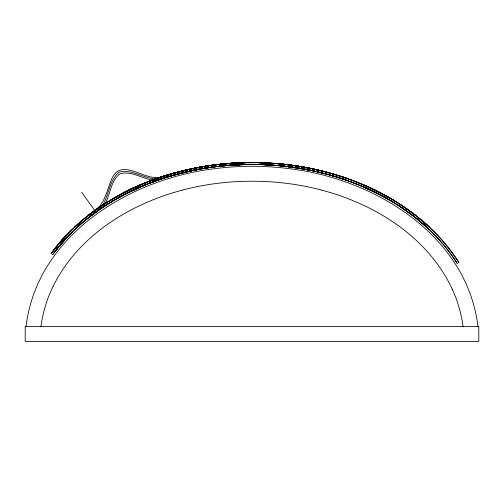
<?xml version="1.0" encoding="UTF-8"?>
<svg xmlns="http://www.w3.org/2000/svg" width="504" height="504" viewBox="0 0 504 504"><rect width="100%" height="100%" fill="white"/><g stroke="black" fill="none" stroke-linecap="round" stroke-linejoin="round"><path stroke-width="0.76" d="M26.019 326.542C37.107 235.387 128.74 179.399 213.224 168.865A292.61 292.61 0 0 1 290.776 168.871C375.26 179.393 466.893 235.387 477.981 326.542M53.04 286.442C77.862 235.966 129.73 203.855 182.807 190.008M103.377 206.772C110.533 196.629 109.727 181.484 120.122 173.729C132.628 170.339 144.094 180.212 156.523 180.653M60.934 241.334A24.45 3.037 -48.8 0 0 58.288 244.434L51.024 253.783L55.024 248.472M53.241 250.784L52.939 251.187A183.752 183.752 0 0 1 69.577 232.054M72.425 231.834L72.784 231.487L70.913 233.333A181.887 181.887 0 0 0 54.413 252.302L55.818 250.482L52.542 254.854L55.333 251.112M53.399 250.583L53.859 249.978M55.005 251.54L56.492 249.619M54.35 249.335L53.563 250.362A183.815 183.815 0 0 1 68.954 232.678M54.747 248.825L56.75 246.305A184.073 184.073 0 0 1 65.766 235.979L71.48 230.152L67.347 234.316M56.215 249.971L58.193 247.477A182.215 182.215 0 0 1 67.12 237.252L70.736 233.509M56.423 249.701L59.705 245.631A23.965 2.948 -48.8 0 1 62.332 242.556M55.585 247.754L56.876 246.147M57.047 248.907L58.319 247.319M59.107 243.451L62.042 240.055M60.53 244.654L63.435 241.29M60.927 241.328L66.66 235.028M62.332 242.55L68.008 236.313M61.57 240.591L62.849 239.154M62.968 241.819L66.301 238.127M65.753 235.985L61.255 240.944A246.677 176.917 -89.5 0 1 79.304 223.039M62.414 239.639L64.934 236.861M63.832 240.843L67.114 237.258M63.542 238.386L73.004 228.677L85.447 217.734M65.57 236.181L68.349 233.283M66.931 237.453L69.678 234.587A182.013 182.013 0 0 0 55.629 250.708M68.689 235.607L72.406 231.853M70.503 233.749L70.27 233.982A181.957 181.957 0 0 0 55.037 251.483M74.371 227.386L78.863 223.297M75.644 228.747L80.098 224.696M79.43 222.799L81.144 221.319M80.659 224.198L82.354 222.73M79.267 222.944C85.762 216.474 94.053 212.039 100.34 205.412C106.489 197.064 108.064 186.518 112.48 177.32C123.096 157.109 146.765 183.317 162.88 176.52M80.495 224.343C93.952 212.499 109.015 202.539 124.91 194.286M81.717 220.828L89.743 214.257M82.921 222.245L94.721 212.827M87.173 216.348L90.846 213.501M88.326 217.81L91.898 215.038M87.35 216.21L97.02 208.984M88.502 217.671L92.868 214.307M87.998 215.699L90.55 213.633M91.054 215.681L97.587 210.861M90.638 213.658L91.778 212.795M90.562 213.715L100.951 206.281A235.746 235.746 0 0 1 128.369 190.462M91.652 212.89L97.417 208.706M92.767 214.383L98.091 210.508M92.717 212.096L96.51 209.343M92.868 211.982L96.27 209.519M93.977 213.482L96.327 211.648M95.092 212.657L97.348 211.037M94.55 210.748L99.093 207.541M95.647 212.26C109.916 203.118 106.596 182.076 119.297 172.059C134.474 168.229 148.497 182.889 163.907 178.145M81.774 192.427L95.949 212.039L100.151 209.078M95.949 212.039L98.482 210.231M94.897 210.477L106.149 202.885L124.06 192.629M97.373 208.738L98.639 207.856M98.444 210.262L102.312 207.61M97.927 208.347L98.847 207.717M98.992 209.878L99.899 209.248M98.438 207.994L101.436 205.953M99.502 209.525L102.476 207.503M98.57 207.906L102.545 205.216L99.76 207.087M99.628 209.437L103.572 206.772L103.131 207.062M99.729 207.106L104.435 203.981M100.781 208.643L105.443 205.544M100.183 206.798L101.272 206.067M102.218 207.673C129.276 189.504 160.152 177.383 191.974 170.648A291.35 291.35 0 0 1 218.106 166.358L235.267 164.865L255.786 164.449M102.104 205.512C129.137 187.551 159.894 175.537 191.589 168.827A293.196 293.196 0 0 1 217.892 164.512L243.646 162.653L262.055 162.735M102.369 205.336L114.944 197.587M103.396 206.886L114.131 200.208M114.477 200.006L115.523 199.401M115.296 197.385L125.962 191.64L139.375 185.346M116.216 198.998L123.833 194.834M118.333 195.678L119.435 195.073M119.228 195.187L121.105 194.172M120.116 196.818L122.907 195.319M119.253 195.174L131.424 188.962M120.147 196.806L129.005 192.2M120.928 194.267L126.101 191.57M121.804 195.905L123.745 194.878L123.285 195.117M121.073 194.191L122.037 193.675M121.987 193.7L123.921 192.686M122.422 193.473L122.85 193.246M122.352 193.511L123.07 193.133M123.222 195.155L123.934 194.783M123.644 194.935L125.653 193.889M124.23 194.626L124.816 194.323M122.888 195.332L136.238 188.773L135.576 189.076M123.782 192.761L124.803 192.232M124.765 194.349L129.314 192.049M125.849 193.788L125.351 194.046L126.945 193.234M125.332 191.961L124.501 192.389L125.609 191.822M125.496 193.971L126.63 193.391M125.54 191.86L126.435 191.407M126.347 191.451L125.767 191.741L126.699 191.274M126.384 193.517L127.184 193.114M126.58 193.416L128.079 192.66M126.157 191.545L127.329 190.953M126.668 191.287L127.783 190.732M128.161 192.623L130.492 191.476M127.625 190.808L128.627 190.317M128.495 190.38L128.098 190.575L132.999 188.219L132.647 188.383M128.942 192.232L130.63 191.407M128.419 190.417L129.818 189.731M128.495 190.38L129.578 189.851M130.032 191.703L129.245 192.087L132.647 190.443L130.889 191.281M129.125 190.071L130.939 189.195M129.938 191.741L130.845 191.306M130.133 191.646L132.451 190.531M130.303 189.498L131.853 188.754L130.927 189.202M131.109 191.173L131.872 190.814M130.454 189.422L135.047 187.274M131.267 189.038L132.445 188.477M130.769 191.337L142.89 185.869M134.448 189.599L132.401 190.562A12.203 0.58 -24.4 0 1 138.915 187.557M130.259 189.529L136.565 186.593A260.436 260.436 0 0 1 175.89 172.588M131.072 191.205L137.327 188.288A258.558 258.558 0 0 1 176.375 174.384M132.955 188.238L135.488 187.072M133.535 190.021L136.08 188.849M134.303 187.614L132.376 188.509L133.491 187.992A12.436 0.655 -24.3 0 1 137.359 186.197M134.177 189.724L135.078 189.302L133.169 190.197L137.611 188.156M134.083 187.715L136.471 186.631M134.675 189.491L135.967 188.899M134.807 187.381L134.959 187.312A12.493 0.561 -25.3 0 0 127.084 191.104M135.248 187.179L136.842 186.461L133.491 187.992A12.638 0.687 -25.3 0 0 129.591 189.806M135.904 188.931L138.953 187.564M135.349 187.135L135.746 186.953M135.822 188.969L138.115 187.929A12.253 0.643 -24.3 0 0 134.272 189.643A12.449 0.668 -25.3 0 0 130.41 191.476M136.515 188.647L136.905 188.471M136.074 186.808L136.918 186.43M136.2 186.751L137.359 186.228M136.798 186.48L140.232 184.974M137.56 188.181L140.118 187.053M138.102 185.9L137.176 186.316A12.398 0.586 -24.4 0 0 131.563 188.88M137.29 186.259L138.203 185.856M137.542 186.152L139.211 185.415M137.737 186.064L138.505 185.724M138.291 187.853L139.954 187.123M138.493 187.765L139.249 187.431M138.726 187.664L139.847 187.173M138.329 185.806L139.658 185.22M139.079 187.507L140.975 186.682L139.766 187.204M139.022 185.497L139.986 185.081M138.065 185.919L142.172 184.149A270.175 270.175 0 0 1 184.603 170.39M139.873 185.132L142.229 184.13M140.61 186.839L144.629 185.144M140.723 186.789L141.92 186.278M140.433 184.886L140.931 184.678M141.164 186.6L141.662 186.386M140.824 184.722L141.643 184.376M141.347 184.502L141.8 184.306M141.429 184.464L144.138 183.336M142.071 186.215L142.525 186.02M142.153 186.178L145.788 184.672M141.555 184.407L142.405 184.054M142.21 186.152L143.067 185.793M142.342 184.08L143.923 183.424M144.497 185.201L146.551 184.363M143.76 183.494L144.824 183.053M144.648 183.128L145.089 182.946M144.711 183.097L147.874 181.837A270.9 270.9 0 0 1 178.926 171.795M145.417 184.823L148.554 183.569A269.035 269.035 0 0 1 179.393 173.597M145.234 182.889L145.851 182.637M149.02 183.387L153.481 181.692M149.946 183.028L151.798 182.316M152.082 180.224L148.346 181.648L155.875 178.844M152.321 180.136L151.351 180.501L153.569 179.676M151.78 182.328L152.97 181.881M152.006 182.24L153.109 181.831M152.013 180.249L153.014 179.878M152.662 181.994L161.759 178.788M152.895 179.922L155.578 178.945M153.537 181.667L154.596 181.282M153.235 179.796L154.117 179.474M153.292 179.777L154.268 179.418M153.877 181.541L155.868 180.823M153.613 179.657L158.174 178.038M154.249 181.409L159.119 179.682M154.432 181.339L156.46 180.608L155.623 180.911M153.959 179.531L158.659 177.868M155.087 179.122L159.611 177.547M157.109 180.382L156.398 180.634L158.785 179.796M157.368 180.287L161.349 178.926M158.546 179.878L159.264 179.632M158.029 178.088L160.757 177.162M158.634 179.846L163.97 178.063M159.094 179.689L160.215 179.304M159.169 177.698L162.767 176.494M160.064 177.389L161.123 177.036M160.663 179.153L163.661 178.164M160.833 177.137L161.866 176.791M161.419 178.901L162.143 178.662M159.289 177.654L176.098 172.532M161.973 178.718L166.005 177.414M163.346 178.265L162.446 178.561L163.611 178.183M161.897 176.784L163.088 176.394M162.452 176.602L164.575 175.915L163.693 176.198M162.943 176.438L169.312 174.453M163.548 176.306L164.222 176.091M164.291 178.025L165.136 177.692M164.669 177.899L165.249 177.717M164.203 177.988L166.162 177.364M164.071 176.072L166.049 175.449M165.224 175.77L164.89 175.877L176.129 172.513L193.807 168.355M164.638 177.849L165.621 177.534M164.72 175.871L167.038 175.146M165.325 177.629L167.712 176.885M166.018 177.471L166.786 177.232A286.505 286.505 0 0 1 213.431 166.881L228.822 165.23L248.396 164.449M165.451 177.591L175.342 174.667M165.318 175.682L167.385 175.039M166.226 175.455L166.559 175.354M165.879 177.458L169.848 176.243M167.233 175.146L168.147 174.806M167.561 176.929L168.683 176.589M170.61 174.075L177.087 172.267M171.133 175.858L176.583 174.327M174.327 173.017L192.83 168.55A290.524 290.524 0 0 1 222.982 163.989A290.216 290.216 0 0 0 191.06 168.922L189.46 169.268M174.945 174.775L193.208 170.377A288.666 288.666 0 0 1 223.165 165.841A288.351 288.351 0 0 0 191.451 170.743L189.857 171.089M171.864 173.71L194.739 168.166M172.381 175.499L194.525 170.106M176.28 174.409L177.566 174.063M173.748 173.174L191.533 168.821A290.058 290.058 0 0 1 221.099 164.178M174.252 174.97L191.917 170.642A288.2 288.2 0 0 1 221.287 166.03M177.351 172.192L179.852 171.543M177.83 173.993L180.312 173.344M178.857 173.722L182.801 172.721M179.689 171.587L181.106 171.228M181.308 171.177L188.515 169.476M181.755 172.979L183.544 172.538M182.291 170.932L183.613 170.61M182.732 172.74L184.048 172.418M183.343 170.673L185.018 170.276M183.784 172.481L185.447 172.084M184.76 170.339L186.322 169.974M185.189 172.148L188.918 171.291M186.745 171.782L188.301 171.429M188.37 169.508L195.728 167.971M188.773 171.322L196.081 169.798M190.046 169.142L201.991 166.824M190.436 170.957L202.091 168.695M193.473 170.321L195.105 169.993M195.306 168.053L195.93 167.933M195.59 169.898L196.289 169.76M196.069 167.908L197.984 167.542M195.848 167.945L199.452 167.271M196.201 169.772L196.976 169.627M195.98 169.817L197.877 169.457M196.881 169.646L197.726 169.483M196.573 169.703L203.862 168.393M197.618 169.502L199.382 169.174M197.637 169.502L201.682 168.764M200.428 167.095L197.291 167.668L203.269 166.603L201.134 166.969M199.193 169.212L202.306 168.657M199.332 167.29L201.361 166.931M199.666 169.124L203.578 168.437M200.863 167.019L202.148 166.792M201.184 168.853L202.463 168.632M202.003 168.708L202.394 168.638M201.776 166.862L205.115 166.301L202.936 166.66M202.747 166.692L203.704 166.534M203.062 168.525L204.007 168.368M203.024 166.648L203.975 166.484M203.333 168.481L204.278 168.323M203.244 168.493L205.474 168.128M203.446 166.572L205.122 166.301M203.755 168.412L205.412 168.141M204.744 168.248L205.134 168.185M204.385 166.421L205.594 166.226M204.681 168.254L205.89 168.059M204.737 166.364L207.421 165.942M205.216 168.172L207.043 167.882M205.034 168.197L207.698 167.782M205.027 166.314L207.087 165.992M205.323 168.153L207.371 167.832M205.852 166.181L206.886 166.024M206.489 167.964L207.169 167.863M206.615 166.062L210.3 165.514M206.905 167.901L208.013 167.731M206.823 167.914L210.388 167.378M206.791 166.037L210.899 165.432M207.075 167.876L211.157 167.271M207.642 165.904L208.492 165.778M207.925 167.744L208.769 167.618M208.253 165.816L209.299 165.659M208.524 167.656L209.569 167.498M208.82 167.612L210.559 167.359M209.834 165.583L211.346 165.369M210.099 167.423L211.768 167.189A287.494 287.494 0 0 0 195.369 169.936M210.527 165.482L211.894 165.293M210.792 167.322L212.146 167.133M211.73 165.312L212.36 165.23M211.989 167.158L212.612 167.07M212.228 165.243L213.268 165.104M212.48 167.089L212.997 167.019M212.89 167.032L213.602 166.937M212.972 165.148L213.362 165.091M219.58 164.342L233.787 163.126M219.788 166.194L234.902 164.921L234.454 164.947M226.006 163.706L225.798 163.724A296.768 296.768 0 0 1 253.871 162.572M226.416 163.668L227.033 163.617M226.579 165.526L227.191 165.469M227.241 163.598L227.449 163.579A296.957 296.957 0 0 1 269.004 163.057A296.869 296.869 0 0 0 223.915 163.894M232.527 163.208L232.974 163.176M232.646 165.06L233.094 165.035M233.39 163.151L234.02 163.113M233.509 165.01L234.001 164.978M233.887 163.12L234.795 163.063L234.341 163.088M234.555 163.076L240.118 162.805M234.669 164.934L240.194 164.663M234.952 163.057L238.493 162.874M235.059 164.915L238.581 164.732M235.897 163L236.389 162.975M235.998 164.858L236.483 164.833M235.985 163L236.88 162.95M236.086 164.858L236.729 164.821M237.365 162.924L244.724 162.653M237.46 164.783L244.774 164.518M239.929 164.676L243.174 164.562M239.759 162.817L240.805 162.779M239.841 164.676L240.874 164.638M240.881 162.773L243.117 162.697M240.95 164.632L244.15 164.531M244.1 162.672L242.04 162.735L246.154 162.622M243.167 162.697L244.232 162.666M243.779 162.679L245.53 162.634M243.835 164.537L249.039 164.443M243.986 164.537L246.191 164.487M244.925 162.647L248.371 162.59M245.347 162.641L246.513 162.616M245.391 164.499L246.544 164.48M248.837 162.584L238.001 162.887A293.599 293.599 0 0 0 193.133 168.493M245.839 162.628L248.201 162.59M245.876 164.493L248.22 164.449M247.281 162.603L249.02 162.578M247.729 162.597L249.619 162.578M247.76 164.455L249.637 164.436M250.236 162.572L234.146 163.006L214.068 164.915A288.364 288.364 0 0 0 168.242 174.844M243.917 164.487L250.249 164.43M249.512 162.578L250.538 162.572M249.524 164.436L250.545 164.43M250.009 162.572L250.879 162.565M250.022 164.436L250.885 164.43M249.953 162.572L252 162.565A294.311 294.311 0 0 1 302.52 166.906M249.965 164.436L252 164.43A292.446 292.446 0 0 1 302.198 168.739M251.005 162.565L252 162.565A297.026 297.026 0 0 0 233.522 163.138M251.011 164.43L252 164.43A290.896 290.896 0 0 1 313.356 170.9L327.38 174.315M251.502 162.565L252.347 162.565M251.509 164.43L252.347 164.43M252.737 162.565L252.183 162.565A10.156 0.372 -1.9 0 0 237.655 162.723M252.731 164.43L252.183 164.43A10.093 0.372 -1.9 0 0 237.731 164.581M253.046 162.565L253.739 162.572M253.039 164.43L253.726 164.43M253.355 162.572L254.81 162.578M253.348 164.43L254.791 164.443M253.638 162.572L257.027 162.609M253.625 164.43L256.996 164.468M254.715 162.578L256.221 162.597M254.696 164.443L256.196 164.455M255.276 162.584L258.716 162.641M255.257 164.443L262.036 164.6L261.469 164.581M255.723 164.449L265.419 164.732L263.233 164.638M257.317 162.616L257.846 162.622M257.286 164.474L257.809 164.487M257.443 162.616L263.504 162.786M257.412 164.474L263.435 164.651M258.571 162.641L262.099 162.735M258.527 164.499L260.171 164.543M259.056 162.647L260.474 162.685M259.012 164.512L260.423 164.55M260.221 162.679L261.885 162.729M261.897 162.729L265.501 162.874L263.302 162.779M262.578 162.754L264.014 162.811M262.515 164.613L263.938 164.669M265.211 162.861L267.391 162.962M265.123 164.72L267.29 164.821M266.887 162.937L278.485 163.75M266.792 164.795L278.315 165.602M277.616 163.674L278.655 163.762M277.452 165.526L278.492 165.621M278.517 163.75L285.806 164.499M278.353 165.608L282.675 166.024M279.701 163.863L283.046 164.191M279.418 163.832L280.325 163.92M279.248 165.69L282.851 166.043M281.232 164.008L282.139 164.102M281.119 163.995L281.931 164.077M280.936 165.847L281.95 165.948M282.744 164.159L283.557 164.247M282.555 166.011L285.592 166.345M282.649 166.024L284.13 166.181M283.305 164.222L297.675 166.106L312.121 168.752M283.109 166.074L308.983 170.006M283.891 164.285L284.943 164.398M283.689 166.137L285.787 166.37M284.861 164.392L286.001 164.518M284.653 166.238L285.56 166.345M285.34 164.443L287.028 164.638M285.132 166.295L286.808 166.49M286.682 164.6L294.544 165.633M286.461 166.446L294.279 167.479M287.368 166.553L288.269 166.667M287.809 164.732L288.59 164.833M287.582 166.585L288.357 166.679M288.093 164.77L289.416 164.934M287.866 166.616L289.176 166.78M290.468 165.073L288.672 164.839A289.75 289.75 0 0 1 309.966 168.304A289.176 289.176 0 0 0 292.541 165.35L292.44 165.337M290.222 166.918L288.439 166.685A287.885 287.885 0 0 1 309.601 170.132L310.111 170.232M289.844 166.868L290.657 166.975M292.314 165.318L291.255 165.173L292.15 165.299M290.991 167.019L292.055 167.164M292.005 165.274L309.343 168.185M291.753 167.12L303.484 168.972A282.901 282.901 0 0 1 322.125 172.954A283.374 283.374 0 0 0 300.989 168.538L295.583 167.668M293.366 165.469L294.424 165.621M293.108 167.309L294.153 167.46M295.861 165.829L297.662 166.106M296.402 165.911L297.965 166.156M296.9 167.87L297.675 167.996M299.244 166.358L303.95 167.164M300.964 168.531L312.146 170.654M303.421 167.07L303.811 167.139A284.766 284.766 0 0 1 322.579 171.146A285.239 285.239 0 0 0 301.298 166.704M303.093 168.903L306.734 169.571L306.155 169.464M304.794 167.315L307.081 167.744L306.501 167.63M304.46 169.149L305.027 169.249M308.209 167.958L310.439 168.405M307.849 169.785L310.067 170.226M308.662 168.046L310.231 168.361M309.91 168.298L310.483 168.412M310.332 168.38L318.011 170.05M309.941 170.201L311.737 170.572M310.804 168.475L317.035 169.823M310.433 170.302L317.589 171.864M312.297 168.783L313.652 169.073M311.913 170.61L316.619 171.637M314.326 169.218L315.006 169.369M316.436 169.691L324.878 171.732M317.709 169.98L318.389 170.138M317.293 171.795L331.462 175.455M317.425 171.826L320.223 172.488M319.108 170.308L323.486 171.373M319.063 170.295L319.738 170.453M321.766 170.944L327.865 172.519M321.319 172.752L321.993 172.916A265.545 265.545 0 0 1 367.762 188.742M321.621 172.828L324.412 173.534M324.582 171.656L331.972 173.666M326.283 172.097L329.087 172.853M325.811 173.899L328.595 174.649M321.193 190.008C375.178 204.063 428.047 237.17 452.233 289.132M328.86 172.79L334.171 174.302M328.369 174.586L348.592 180.986M330.492 173.244L333.289 174.044M329.988 175.033L332.766 175.833M331.336 173.483L349.228 179.235M330.826 175.272L334.58 176.368M332.476 173.811L335.891 174.819M331.96 175.6L333.094 175.928M332.999 173.962L335.116 174.586M332.483 175.745L335.387 176.608M334.221 176.261L335.355 176.602M335.028 174.56L336.074 174.875M334.517 176.35L336.552 176.967M336.823 175.102L337.945 175.449M336.458 176.936L339.601 177.925M336.281 176.885L338.959 177.717M337.031 175.165L338.165 175.518M336.483 176.948L337.611 177.295M337.724 175.379L341.706 176.652M338.625 175.663L339.52 175.946M339.148 175.827L340.169 176.154M339.299 175.877L346.973 178.435M338.738 177.647L339.847 178.007M339.261 177.817L341.126 178.422M341.189 176.482L347.483 178.618L346.67 178.328M340.616 178.252L343.652 179.26M340.988 178.372L343.917 179.348M342.644 176.961L344.516 177.591M343.104 177.112L343.993 177.414M342.109 178.744L343.4 179.178M343.23 179.122L344.352 179.5M344.95 177.736L346.078 178.126M344.289 179.474L345.467 179.884M345.448 177.906L346.607 178.309M344.843 179.67L345.776 179.991M345.92 180.041L345.171 179.783M345.227 179.802L364.928 187.507A230.12 230.12 0 0 1 393.233 202.186C418.572 217.753 441.359 238.19 457.298 263.466L449.94 252.794L443.759 244.994A190.443 190.443 0 0 0 422.012 223.064M347.206 178.517L349.448 179.317M346.588 180.274L348.812 181.068M347.42 178.592L365.671 185.806A231.934 231.934 0 0 1 394.197 200.592C419.782 216.311 442.777 236.949 458.873 262.471L451.433 251.679L445.183 243.797A192.301 192.301 0 0 0 423.221 221.659M350.33 179.638L352.535 180.457M349.688 181.383L351.88 182.196M353.632 180.873L356.926 182.152M352.97 182.612L359.51 185.201M358.029 182.587L362.477 184.426M360.593 185.655L372.985 191.218L386.19 198.097M362.281 184.338L365.135 185.567M361.557 186.058L364.285 187.23M362.401 184.395C386.946 194.815 409.973 209.059 429.509 227.273C410.918 209.935 389.151 196.188 365.935 185.919L387.104 196.478M361.677 186.108L368.411 189.069M363.233 184.748L364.184 185.157M363.447 186.864L367.214 188.528M364.594 185.333L369.186 187.381M365.186 187.627L368.771 189.239M365.173 187.62L381.692 195.634C398.494 204.649 414.282 215.618 428.236 228.633C410.59 212.178 390.052 198.986 368.147 188.95L370.944 190.247M366.194 188.068L382.473 196.05L390.442 200.542M368.077 186.871L374.025 189.655M368.922 187.255L371.738 188.565M366.666 186.241L375.102 190.178L391.387 198.941M369.665 189.649L373.212 191.331M371.87 190.688L375.631 192.515M373.603 189.454L376.387 190.814M374.913 190.09L377.565 191.4M374.359 191.892L376.217 192.811M374.094 191.759L376.727 193.064M376.242 190.745L377.836 191.539M376.4 192.9L378.605 194.021M378.365 191.81L379.418 192.345M387.904 196.925L395.848 201.632M386.984 198.544L394.871 203.213M399.193 203.748L414.005 214.143L427.613 225.521M398.185 205.311L412.877 215.624L426.359 226.894M74.378 227.398A274.611 206.035 -89.5 0 1 94.576 210.804M252 162.597A292.761 292.761 0 0 1 313.746 169.086L322.39 171.102A267.404 267.404 0 0 1 368.531 187.047M75.638 228.734A273.798 204.945 -89.8 0 1 95.659 212.291M224.091 165.747A295.004 295.004 0 0 1 268.897 164.915A295.098 295.098 0 0 0 227.6 165.438M80.52 224.4A245.851 175.839 -89.8 0 0 62.66 242.178C74.151 229.03 87.52 217.571 101.991 207.824A233.881 233.881 0 0 1 129.188 192.131M233.85 164.984A294.701 294.701 0 0 1 240.049 164.669M128.306 192.547A251.112 251.112 0 0 1 144.73 185.107M129.515 191.948A251.149 251.149 0 0 1 143.514 185.611M124.444 194.512A248.189 248.189 0 0 1 140.868 186.732M127.046 193.196A12.291 0.548 -25.3 0 1 135.797 189M60.373 244.661A23.833 3.396 -48.8 0 1 62.893 241.731M290.336 166.931A287.935 287.935 0 0 1 307.724 169.76M292.288 167.196A287.312 287.312 0 0 1 309.601 170.132M233.636 164.997A295.161 295.161 0 0 1 252 164.43M215.233 166.736A294.153 294.153 0 0 1 286.026 166.408M135.267 189.176A265.898 265.898 0 0 1 184.729 172.311M142.89 185.856A268.311 268.311 0 0 1 185.031 172.204M233.736 163.126A296.566 296.566 0 0 1 239.973 162.811M127.474 190.877A252.977 252.977 0 0 1 144.018 183.387M128.696 190.279A253.014 253.014 0 0 1 142.802 183.891M123.587 192.862A250.047 250.047 0 0 1 140.131 185.025M195.004 168.116A289.353 289.353 0 0 1 211.516 165.344M58.943 243.463A24.318 3.503 -48.8 0 1 61.494 240.502M290.581 165.085A289.794 289.794 0 0 1 308.083 167.933M215 164.89A296.018 296.018 0 0 1 286.24 164.556M134.486 187.488A267.763 267.763 0 0 1 184.3 170.497M452.195 289.151A127.745 127.745 0 0 1 463.056 326.535M40.944 326.535A127.745 127.745 0 0 1 53.09 286.474M182.794 189.97A272.903 272.903 0 0 1 252 181.232A272.903 272.903 0 0 1 321.206 189.97M478.8 326.542L25.2 326.542L25.2 341.435L478.8 341.435L478.8 326.542M290.902 165.129L290.084 165.022L290.934 165.136"/></g></svg>
